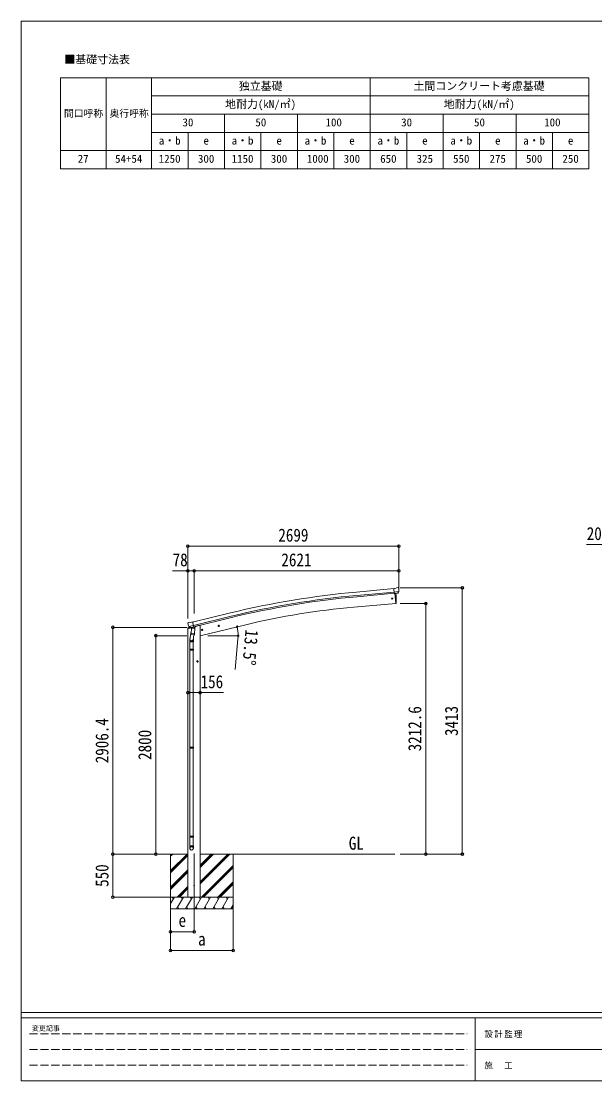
# Model space of a CAD drawing. Units: millimetres at full size, with parts at other scales. Extents: x -9783 to 9892, y -6828 to 6752.
# Drawn here: x -9783 to -2438, y -6828 to 6752 of the extents above; entities that cross this region are included whole.
import ezdxf
from ezdxf.enums import TextEntityAlignment as Align

# ---------------------------------------------------------------- set-up
doc = ezdxf.new("R2010")
doc.units = ezdxf.units.MM
doc.header["$LTSCALE"] = 35
doc.header["$PDMODE"] = 32
doc.header["$PDSIZE"] = 35
doc.linetypes.add('DASHED3', pattern=[4, 3, -1])
for name, color, linetype, lineweight in [('0-0_0', 7, 'Continuous', 9), ('0-1_本体', 4, 'Continuous', 9), ('0-2_部品', 7, 'Continuous', 9), ('0-8_PARTS2', 2, 'Continuous', 9), ('0-A_寸法', 6, 'Continuous', 9), ('1-0_FRAME', 7, 'Continuous', 18), ('F-0_240', 7, 'Continuous', 9)]:
    doc.layers.add(name, color=color, linetype=linetype, lineweight=lineweight)
doc.styles.add('ＭＳ ゴシック', font='')
doc.styles.get('ＭＳ ゴシック').set_extended_font_data('MS Gothic')

msp = doc.modelspace()

# ---------------------------------------------------------------- linework, layer by layer
at = {"layer": '0-0_0', "color": 6}
for p, q in [((-4134.53, -3923.19), (-4134.53, -510.19)), ((-4603.54, -710.59), (-4603.54, -3923.19))]:
    msp.add_line(p, q, dxfattribs=at)
at = {"layer": '0-0_0'}
for p, q in [((-8244.21, -3923.19), (-7647.87, -3923.19)), ((-7870.12, -3923.19), (-7870.12, -4623.19)), ((-7870.12, -4134.42), (-7658.89, -3923.19)), ((-7870.12, -3950.58), (-7842.74, -3923.19)), ((-7870.12, -3936.43), (-7856.88, -3923.19)), ((-7870.12, -4148.56), (-7647.87, -3926.32)), ((-7492.37, -4305.46), (-7110.11, -3923.19)), ((-7492.37, -4277.17), (-7138.39, -3923.19)), ((-7492.37, -4291.31), (-7124.25, -3923.19)), ((-7492.37, -4093.33), (-7322.24, -3923.19)), ((-7492.37, -4079.18), (-7336.38, -3923.19)), ((-7492.37, -4065.04), (-7350.52, -3923.19)), ((-7492.37, -3923.19), (-4997.64, -3923.19)), ((-7070.12, -3923.19), (-7070.12, -4623.19)), ((-7870.12, -4162.71), (-7647.87, -3940.46)), ((-7476.26, -4473.19), (-7070.12, -4067.06)), ((-7870.12, -4346.55), (-7647.87, -4124.31)), ((-7870.12, -4360.7), (-7647.87, -4138.45)), ((-7870.12, -4374.84), (-7647.87, -4152.59)), ((-7462.12, -4473.19), (-7070.12, -4081.2)), ((-7447.98, -4473.19), (-7070.12, -4095.34)), ((-7784.63, -4473.19), (-7647.87, -4336.44)), ((-7264.13, -4473.19), (-7070.12, -4279.19)), ((-7249.99, -4473.19), (-7070.12, -4293.33)), ((-7235.85, -4473.19), (-7070.12, -4307.47)), ((-7070.12, -4473.19), (-7870.12, -4473.19)), ((-7870.12, -4557.03), (-7821.72, -4473.19)), ((-7836.72, -4499.18), (-7851.72, -4473.19)), ((-7792.86, -4623.19), (-7706.25, -4473.19)), ((-7770.49, -4473.19), (-7647.87, -4350.58)), ((-7756.35, -4473.19), (-7647.87, -4364.72)), ((-7721.25, -4499.18), (-7736.26, -4473.19)), ((-7677.39, -4623.19), (-7590.78, -4473.19)), ((-7605.78, -4499.18), (-7620.79, -4473.19)), ((-7561.92, -4623.19), (-7475.31, -4473.19)), ((-7490.31, -4499.18), (-7505.32, -4473.19)), ((-7446.45, -4623.19), (-7359.84, -4473.19)), ((-7374.84, -4499.18), (-7389.84, -4473.19)), ((-7330.98, -4623.19), (-7244.37, -4473.19)), ((-7274.37, -4473.19), (-7259.37, -4499.18)), ((-7215.51, -4623.19), (-7128.9, -4473.19)), ((-7143.9, -4499.18), (-7158.9, -4473.19)), ((-7777.86, -4597.21), (-7762.86, -4623.19)), ((-7662.39, -4597.21), (-7647.39, -4623.19)), ((-7546.92, -4597.21), (-7531.92, -4623.19)), ((-7431.45, -4597.21), (-7416.45, -4623.19)), ((-7315.98, -4597.22), (-7300.98, -4623.19)), ((-7200.51, -4597.21), (-7185.51, -4623.19)), ((-7100.04, -4623.19), (-7070.12, -4571.38)), ((-7085.04, -4597.21), (-7070.04, -4623.19)), ((-7870.12, -4623.19), (-7070.12, -4623.19))]:
    msp.add_line(p, q, dxfattribs=at)
at = {"layer": '0-1_本体'}
for p, q in [((-5010.76, -520.79), (-5488.27, -563.99)), ((-5007, -563.79), (-5484.38, -606.98)), ((-5005.53, -580.56), (-5482.87, -623.75)), ((-4998.3, -582.95), (-4987.13, -710.55)), ((-5525.08, -757.62), (-4987.13, -710.55)), ((-7587.6, -949.61), (-7104.72, -832.12)), ((-7577.52, -991.57), (-7094.51, -874.1)), ((-7573.59, -1007.95), (-7090.53, -890.46)), ((-7647.62, -1032.9), (-7647.62, -4473.19)), ((-7492.12, -1123.19), (-6906.45, -982.59)), ((-7492.12, -993.19), (-7492.12, -4473.19)), ((-7516.62, -1452.69), (-7536.62, -1452.69)), ((-7526.62, -1445.19), (-7533.12, -1448.94)), ((-7533.12, -1448.94), (-7533.12, -1456.45)), ((-7533.12, -1456.45), (-7526.62, -1460.2)), ((-7526.62, -1462.69), (-7526.62, -1442.69)), ((-7520.12, -1448.94), (-7526.62, -1445.19))]:
    msp.add_line(p, q, dxfattribs=at)
at = {"layer": '0-1_本体', "color": 6}
msp.add_line((-7491.87, -1853.38), (-7647.87, -1853.38), dxfattribs=at)
at = {"layer": '0-1_本体'}
for points in [[(-7492.12, -993.19), (-7512.12, -993.19), (-7545.63, -1001.24)], [(-7526.62, -1460.2), (-7520.12, -1456.45), (-7520.12, -1448.94)]]:
    msp.add_lwpolyline(points, dxfattribs=at)
for radius in [8.5, 7.7, 6.5]:
    msp.add_circle((-7526.62, -1452.69), radius, dxfattribs=at)
for centre, radius, start, end in [((-4492.15, -11574), 11054.98, 95.16866, 103.66973), ((-4492.15, -11574), 11011.82, 95.16974, 103.66973), ((-4492.15, -11574), 10994.98, 95.16974, 103.66973), ((-4702.09, -10164.4), 9442.71, 95.00001, 103.5)]:
    msp.add_arc(centre, radius, start, end, dxfattribs=at)
at = {"layer": '0-2_部品'}
for p, q in [((-4984.38, -516.34), (-5010.95, -518.67)), ((-5005.29, -583.33), (-5010.95, -518.67)), ((-4984.38, -516.34), (-4972.66, -509.58)), ((-4957.76, -507.99), (-4971.42, -509.19)), ((-4948.62, -513.74), (-4954.11, -509.14)), ((-4947.56, -515.79), (-4947.44, -517.13)), ((-4948.08, -558.63), (-5007, -563.79)), ((-4995.33, -582.46), (-5005.29, -583.33)), ((-4998.32, -582.72), (-4987.15, -710.32)), ((-4961.72, -579.52), (-4969.43, -580.19)), ((-4959.33, -578.12), (-4948.4, -559.18)), ((-4987.15, -710.32), (-4985.09, -710.07)), ((-7614.25, -953.87), (-7588.32, -947.64)), ((-7650.43, -1033.52), (-7607.73, -1023.26)), ((-7650.43, -1026.62), (-7650.43, -1033.52)), ((-7649.31, -965.18), (-7649.03, -966.33)), ((-7645.09, -956.61), (-7648.95, -962.9)), ((-7621.93, -1017.42), (-7648.13, -1023.71)), ((-7641.99, -954.36), (-7628.81, -951.19)), ((-7635.25, -1005.49), (-7577.75, -991.68)), ((-7618.4, -1020.4), (-7634.78, -1005.91)), ((-7614.25, -953.87), (-7627.51, -951.17)), ((-7606.81, -1069.92), (-7622.72, -1166.09)), ((-7615.69, -1020.97), (-7608.17, -1019.16)), ((-7614.86, -1020.86), (-7613.33, -1020.49)), ((-7613.33, -1020.49), (-7576.62, -1011.68)), ((-7611.49, -1020.72), (-7611.54, -1021.46)), ((-7610.78, -1022.5), (-7584.97, -1028.94)), ((-7603.87, -1027.85), (-7608.54, -1094.69)), ((-7558.18, -1031.04), (-7603.87, -1027.85)), ((-7602.09, -1024.67), (-7602.32, -1027.96)), ((-7582.57, -1013.51), (-7583.6, -1028.11)), ((-7576.62, -1011.68), (-7575.09, -1011.31)), ((-7573.54, -1009.21), (-7572.6, -1009.28)), ((-7572.6, -1009.28), (-7559.28, -1024.59)), ((-7568.6, -1013.87), (-7549.71, -1009.33)), ((-7562.85, -1097.88), (-7558.18, -1031.04)), ((-7559.28, -1024.59), (-7559.73, -1030.94)), ((-7545.88, -1001.16), (-7545.88, -1004.47)), ((-7477.56, -1050.74), (-7458.11, -1046.07)), ((-7473, -1042.96), (-7475.14, -1050.15)), ((-7465.71, -1041.2), (-7473, -1042.96)), ((-7465.5, -1058.12), (-7470.17, -1038.68)), ((-7460.54, -1046.65), (-7465.71, -1041.2)), ((-7462.67, -1053.84), (-7460.54, -1046.65)), ((-7263.64, -999.38), (-7244.19, -994.71)), ((-7259.08, -991.6), (-7261.21, -998.79)), ((-7251.78, -989.85), (-7259.08, -991.6)), ((-7251.58, -1006.77), (-7256.25, -987.32)), ((-7246.62, -995.29), (-7251.78, -989.85)), ((-7248.75, -1002.49), (-7246.62, -995.29)), ((-7624.87, -1203.25), (-7624.87, -1168.9)), ((-7578.87, -1203.25), (-7624.87, -1203.25)), ((-7622.87, -1203.25), (-7622.87, -1297.25)), ((-7609.4, -1107.15), (-7608.53, -1094.69)), ((-7609, -1108.51), (-7609.01, -1108.51)), ((-7562.85, -1097.88), (-7608.54, -1094.69)), ((-7607.56, -1109.29), (-7565.86, -1112.21)), ((-7571.29, -1111.83), (-7582.02, -1175.41)), ((-7580.87, -1203.25), (-7580.87, -1297.25)), ((-7578.87, -1168.6), (-7578.87, -1203.25)), ((-7562.87, -1097.88), (-7563.75, -1110.58)), ((-7624.87, -1299.25), (-7623.87, -1297.25)), ((-7578.87, -1299.25), (-7624.87, -1299.25)), ((-7578.87, -1307.25), (-7624.87, -1307.25)), ((-7579.87, -1297.25), (-7623.87, -1297.25)), ((-7579.87, -1309.25), (-7623.87, -1309.25)), ((-7622.87, -1309.25), (-7622.87, -2553.44)), ((-7580.87, -1309.25), (-7580.87, -2553.44)), ((-7578.87, -1299.25), (-7579.87, -1297.25)), ((-7578.87, -1307.25), (-7579.87, -1309.25)), ((-7578.87, -1299.25), (-7578.87, -1307.25)), ((-7516.37, -1453.31), (-7536.37, -1453.31)), ((-7526.37, -1445.81), (-7532.87, -1449.56)), ((-7532.87, -1449.56), (-7532.87, -1457.07)), ((-7532.87, -1457.07), (-7526.37, -1460.82)), ((-7526.37, -1463.31), (-7526.37, -1443.31)), ((-7519.87, -1449.56), (-7526.37, -1445.81)), ((-7624.87, -2555.44), (-7623.87, -2553.44)), ((-7578.87, -2555.44), (-7624.87, -2555.44)), ((-7578.87, -2563.44), (-7624.87, -2563.44)), ((-7579.87, -2553.44), (-7623.87, -2553.44)), ((-7579.87, -2565.44), (-7623.87, -2565.44)), ((-7622.87, -2565.44), (-7622.87, -3693.63)), ((-7580.87, -2565.44), (-7580.87, -3693.63)), ((-7578.87, -2555.44), (-7579.87, -2553.44)), ((-7578.87, -2563.44), (-7579.87, -2565.44)), ((-7578.87, -2555.44), (-7578.87, -2563.44)), ((-7624.87, -3695.63), (-7623.87, -3693.63)), ((-7578.87, -3695.63), (-7624.87, -3695.63)), ((-7578.87, -3703.63), (-7624.87, -3703.63)), ((-7579.87, -3693.63), (-7623.87, -3693.63)), ((-7579.87, -3705.63), (-7623.87, -3705.63)), ((-7622.87, -3705.63), (-7622.87, -3815.63)), ((-7580.87, -3705.63), (-7580.87, -3815.63)), ((-7578.87, -3695.63), (-7579.87, -3693.63)), ((-7578.87, -3703.63), (-7579.87, -3705.63)), ((-7578.87, -3695.63), (-7578.87, -3703.63)), ((-7624.87, -3849.77), (-7624.87, -3815.63)), ((-7578.87, -3815.63), (-7624.87, -3815.63)), ((-7578.87, -3849.77), (-7578.87, -3815.63))]:
    msp.add_line(p, q, dxfattribs=at)
for points in [[(-4995.33, -582.46), (-4995.06, -582.53), (-4969.68, -580.31), (-4969.43, -580.19)], [(-4948.01, -558), (-4948.3, -558.99), (-4948.4, -559.18)], [(-7582.89, -1013.09), (-7573.17, -1010.76), (-7588.32, -947.64)], [(-7635.52, -1004.91), (-7634.94, -1005.76), (-7634.78, -1005.91)], [(-7582.89, -1013.09), (-7583.13, -1013.24), (-7607.89, -1019.19), (-7608.17, -1019.16)], [(-7475.14, -1050.15), (-7469.97, -1055.6), (-7462.67, -1053.84)], [(-7261.21, -998.79), (-7256.05, -1004.24), (-7248.75, -1002.49)], [(-7624.87, -1299.25), (-7624.87, -1307.25), (-7623.87, -1309.25)], [(-7526.37, -1460.82), (-7519.87, -1457.07), (-7519.87, -1449.56)], [(-7624.87, -2555.44), (-7624.87, -2563.44), (-7623.87, -2565.44)], [(-7624.87, -3695.63), (-7624.87, -3703.63), (-7623.87, -3705.63)]]:
    msp.add_lwpolyline(points, dxfattribs=at)
for centre, radius in [((-5032.84, -647.07), 6.5), ((-7467.84, -1048.4), 8.5), ((-7467.84, -1048.4), 7.7), ((-7467.84, -1048.4), 6.5), ((-7253.92, -997.04), 8.5), ((-7253.92, -997.04), 7.7), ((-7253.92, -997.04), 6.5), ((-7526.37, -1453.31), 8.5), ((-7526.37, -1453.31), 7.7), ((-7526.37, -1453.31), 6.5)]:
    msp.add_circle(centre, radius, dxfattribs=at)
at = {"layer": '0-2_部品', "color": 4}
msp.add_circle((-7569.87, -4323.19), 4.5, dxfattribs=at)
at = {"layer": '0-2_部品'}
for centre, radius, start, end in [((-4971.16, -512.18), 3, 95, 120), ((-4957.32, -512.97), 5, 50.00648, 94.99352), ((-5149.07, -534.77), 202.4, 353.4085, 5), ((-5880.92, -654.51), 900, 356.63919, 4.64986), ((-4985.46, -707.09), 3, 277, 356.63919), ((-7647.43, -1026.62), 3, 103.5, 180), ((-7452.23, -919.08), 202.4, 193.5, 205.09125), ((-7640.83, -959.22), 5, 103.5, 148.5), ((-7628.11, -954.11), 3, 78.5, 103.5), ((-7614.97, -1020.37), 0.5, 248.23754, 283.5), ((-7611.99, -1020.69), 0.5, 356, 103.5), ((-7610.54, -1021.53), 1, 176, 256), ((-7584.62, -1027.97), 1.03, 250.03897, 351.96569), ((-7581.98, -1013.59), 0.604, 100.59842, 172.20595), ((-7575.21, -1010.83), 0.5, 283.5, 318.76246), ((-7550.88, -1004.47), 5, 283.5, 0), ((-7594.87, -1168.9), 30, 177.45142, 180), ((-7607.46, -1107.32), 1.95, 175.04017, 217.47766), ((-7607.42, -1107.29), 2, 217.40962, 266), ((-7565.72, -1110.21), 2, 266, 349.46843)]:
    msp.add_arc(centre, radius, start, end, dxfattribs=at)
for centre, major_axis, ratio, start_param, end_param in [((-4943.23, -511.74), (-15.35, 3.44), 0.101033, 5.97514262, 5.97537366), ((-4950.55, -516.04), (2.71, -1.31), 0.997474, 0.53665673, 1.32256522), ((-4961.99, -576.52), (1.62, -2.54), 0.997631, 5.80419048, 5.89294842), ((-4962.06, -576.41), (-3.5, 2.17), 0.650902, 2.11455212, 2.18736272), ((-4961.93, -576.61), (1.62, -2.54), 0.997631, 5.96575902, 6.76218013), ((-7646.39, -964.47), (-1.57, -2.57), 0.99628, 4.71238898, 5.49965061), ((-7616.41, -1018.14), (-0.73, -2.92), 0.997631, 5.80419048, 6.60061159), ((-7616.36, -1017.92), (2.63, 3.16), 0.650902, 4.09582259, 4.16863319), ((-7616.39, -1018.04), (-0.73, -2.92), 0.997631, 0.39023689, 0.47899483), ((-7601.87, -1168.6), (23, 0), 0.996195, 2.55602575, 6.56630284), ((-7601.87, -1168.6), (21, 0), 0.996195, 2.93491471, 5.95123941), ((-7601.87, -3848.03), (-23, 0), 0.996195, 3.14159265, 6.28318531), ((-7601.87, -3849.77), (-23, 0), 0.996195, 3.14159265, 6.28318531), ((-7601.87, -3849.77), (0, -23.43), 0.981806, 4.71238898, 7.85398163)]:
    msp.add_ellipse(centre, major_axis=major_axis, ratio=ratio, start_param=start_param, end_param=end_param, dxfattribs=at)
msp.add_ellipse((-7601.87, -3849.77), major_axis=(21, 0), ratio=0.996195, dxfattribs=at)
at = {"layer": '0-8_PARTS2'}
msp.add_line((-7569.87, -3913.99), (-7569.87, -4673.19), dxfattribs=at)
at = {"layer": '0-A_寸法'}
for p, q in [((-7647.87, 25.16), (-4948.87, 25.16)), ((-4948.87, 25.16), (-4948.87, -291.45)), ((-2345.3, 45.07), (-2545.3, 45.07)), ((-7647.87, -291.45), (-7647.87, -903.68)), ((-7647.87, -291.45), (-7569.87, -291.45)), ((-7569.87, -291.45), (-7569.87, -839.31)), ((-7569.87, -291.45), (-4948.87, -291.45)), ((-4948.87, -291.45), (-4948.87, -520.46)), ((-4134.53, -510.19), (-4932.37, -510.19)), ((-4603.54, -710.59), (-4932.37, -710.59)), ((-8608.45, -1016.79), (-7663.36, -1016.79)), ((-8608.45, -3923.19), (-8608.45, -1016.79)), ((-8060.48, -1123.19), (-7663.36, -1123.19)), ((-8060.48, -3923.19), (-8060.48, -1123.19)), ((-7391.37, -1123.19), (-7004.52, -1123.19)), ((-7007.37, -1165.65), (-7041.73, -1558.15)), ((-7491.87, -1853.38), (-7191.87, -1853.38)), ((-8608.45, -3923.19), (-7880.33, -3923.19)), ((-8608.45, -4473.19), (-8608.45, -3923.19)), ((-4603.54, -3923.19), (-4932.37, -3923.19)), ((-4134.53, -3923.19), (-4603.54, -3923.19)), ((-8608.45, -4473.19), (-7880.33, -4473.19)), ((-7870.12, -5159.56), (-7870.12, -4630.61)), ((-7870.12, -4919.58), (-7870.12, -4630.61)), ((-7569.87, -4919.58), (-7569.87, -4630.61)), ((-7070.12, -5159.56), (-7070.12, -4630.61)), ((-7569.87, -4919.58), (-7870.12, -4919.58)), ((-7870.12, -5159.56), (-7070.12, -5159.56))]:
    msp.add_line(p, q, dxfattribs=at)
msp.add_lwpolyline([(-7647.87, 25.16), (-7647.87, -291.45), (-7847.87, -291.45)], dxfattribs=at)
for centre in [(-7018.97, -1009.54), (-7005.52, -1123.19)]:
    msp.add_circle(centre, 10.62, dxfattribs=at)
for start, end in [(0, 13.5), (354.99678, 0)]:
    msp.add_arc((-7492.37, -1123.19), 486.86, start, end, dxfattribs=at)
for p in [(-7647.87, 25.16), (-4948.87, 25.16), (-7647.87, -291.45), (-7569.87, -291.45), (-4948.87, -291.45), (-4134.53, -510.19), (-4603.54, -710.59), (-8608.45, -1016.79), (-8060.48, -1123.19), (-7647.87, -1853.38), (-7491.87, -1853.38), (-8608.45, -3923.19), (-8060.48, -3923.19), (-4603.54, -3923.19), (-4134.53, -3923.19), (-8608.45, -4473.19), (-7870.12, -4919.58), (-7569.87, -4919.58), (-7870.12, -5159.56), (-7070.12, -5159.56)]:
    msp.add_point(p, dxfattribs=at)
at = {"layer": '1-0_FRAME'}
for p, q in [((-9280.57, 6027.02), (-2513.9, 6027.02)), ((-9280.57, 6027.02), (-9280.57, 4860.36)), ((-8697.24, 6027.02), (-8697.24, 4860.36)), ((-5313.9, 6027.02), (-5313.9, 4860.36)), ((-8113.9, 5793.69), (-2513.9, 5793.69)), ((-8113.9, 5560.36), (-2513.9, 5560.36)), ((-4380.57, 5560.36), (-4380.57, 4860.36)), ((-8113.9, 5327.02), (-2513.9, 5327.02)), ((-3913.9, 5327.02), (-3913.9, 4860.36)), ((-2980.57, 5327.02), (-2980.57, 4860.36))]:
    msp.add_line(p, q, dxfattribs=at)
for points in [[(-8113.9, 6027.02), (-8113.9, 5793.69), (-8113.9, 5093.69), (-8113.9, 4860.36)], [(-2513.9, 6027.02), (-2513.9, 5327.02), (-2513.9, 4860.36)], [(-7180.57, 5560.36), (-7180.57, 5327.02), (-7180.57, 4860.36)], [(-6247.24, 5560.36), (-6247.24, 5327.02), (-6247.24, 4860.36)], [(-3447.24, 5560.36), (-3447.24, 5093.69), (-3447.24, 4860.36)], [(-7647.24, 5327.02), (-7647.24, 5093.69), (-7647.24, 4860.36)], [(-6713.9, 5327.02), (-6713.9, 5093.69), (-6713.9, 4860.36)], [(-5780.57, 5327.02), (-5780.57, 5093.69), (-5780.57, 4860.36)], [(-4847.24, 5327.02), (-4847.24, 5093.69), (-4847.24, 4860.36)], [(-9280.57, 5093.69), (-8113.9, 5093.69), (-2513.9, 5093.69)], [(-9280.57, 4860.36), (-8697.24, 4860.36), (-5313.9, 4860.36), (-3447.24, 4860.36), (-2513.9, 4860.36)]]:
    msp.add_lwpolyline(points, dxfattribs=at)
at = {"layer": 'F-0_240', "color": 5}
for p, q in [((-9783.03, 6751.9), (-9783.03, -6828.1)), ((-9783.03, 6751.9), (9396.97, 6751.9)), ((-9783.03, -5953.1), (9396.97, -5953.1)), ((-9783.03, -6023.1), (6285.75, -6023.1)), ((-3969.25, -6023.1), (-3969.25, -6828.1)), ((-3969.25, -6425.6), (3205.75, -6425.6)), ((-9783.03, -6828.1), (9396.97, -6828.1))]:
    msp.add_line(p, q, dxfattribs=at)
at = {"layer": 'F-0_240', "color": 4, "linetype": 'DASHED3'}
for p, q in [((-9678.03, -6224.35), (-4074.25, -6224.35)), ((-9678.03, -6425.6), (-4074.25, -6425.6)), ((-9678.03, -6626.85), (-4074.25, -6626.85))]:
    msp.add_line(p, q, dxfattribs=at)

# ---------------------------------------------------------------- texts
at = {"layer": '0-0_0', "style": 'ＭＳ ゴシック', "width": 0.85}
msp.add_text('GL', height=166.8, dxfattribs=at).set_placement((-5588.92, -3916.26), align=Align.BOTTOM_LEFT)
at = {"layer": '0-A_寸法', "color": 7, "style": 'ＭＳ ゴシック', "width": 0.85}
for s, p in [('2699', (-6490.87, 32.16)), ('20', (-2541.55, 52.07)), ('78', (-7844.12, -284.45)), ('2621', (-6451.87, -284.45)), ('156', (-7486.25, -1846.38)), ('e', (-7768.25, -4905.21)), ('a', (-7518.25, -5145.18))]:
    msp.add_text(s, height=166.8, dxfattribs=at).set_placement(p, align=Align.BOTTOM_LEFT)
for s, rotation, p in [('13.5°', 264.997, (-6960.22, -1035.52)), ('3212.6', 90, (-4610.54, -2605.64)), ('3413', 90, (-4141.53, -2409.19)), ('2906.4', 90, (-8615.45, -2758.74)), ('2800', 90, (-8067.48, -2715.69)), ('550', 90, (-8615.45, -4342.57))]:
    msp.add_text(s, height=166.8, rotation=rotation, dxfattribs=at).set_placement(p, align=Align.BOTTOM_LEFT)
at = {"layer": '1-0_FRAME', "style": 'ＭＳ ゴシック'}
for s, height, p in [('■基礎寸法表', 102.6, (-9230.64, 6179.88)), ('独立基礎', 102.6, (-6995.85, 5839.87)), ('土間コンクリート考慮基礎', 102.6, (-4759.74, 5839.87)), ('地耐力(kN/㎡)', 102.6, (-7172.06, 5606.54)), ('地耐力(kN/㎡)', 102.6, (-4372.06, 5606.54)), ('間口呼称', 89.81, (-9235.85, 5498.62)), ('奥行呼称', 89.81, (-8652.52, 5498.62)), ('30', 102.6, (-7717.72, 5373.2)), ('50', 102.6, (-6784.39, 5373.2)), ('100', 102.6, (-5886.3, 5373.2)), ('30', 102.6, (-4917.72, 5373.2)), ('50', 102.6, (-3984.39, 5373.2)), ('100', 102.6, (-3086.3, 5373.2)), ('a・b', 102.6, (-8021.54, 5139.87)), ('e', 102.6, (-7449.15, 5139.87)), ('a・b', 102.6, (-7088.21, 5139.87)), ('e', 102.6, (-6515.81, 5139.87)), ('a・b', 102.6, (-6154.88, 5139.87)), ('e', 102.6, (-5582.48, 5139.87)), ('a・b', 102.6, (-5221.54, 5139.87)), ('e', 102.6, (-4649.15, 5139.87)), ('a・b', 102.6, (-4288.21, 5139.87)), ('e', 102.6, (-3715.81, 5139.87)), ('a・b', 102.6, (-3354.88, 5139.87)), ('e', 102.6, (-2782.48, 5139.87)), ('27', 102.6, (-9059.39, 4906.54)), ('54+54', 102.6, (-8581.06, 4906.54)), ('1250', 102.6, (-8021.54, 4906.54)), ('300', 102.6, (-7519.63, 4906.54)), ('1150', 102.6, (-7088.21, 4906.54)), ('300', 102.6, (-6586.3, 4906.54)), ('1000', 102.6, (-6125.47, 4906.54)), ('300', 102.6, (-5652.97, 4906.54)), ('650', 102.6, (-5186.3, 4906.54)), ('325', 102.6, (-4719.63, 4906.54)), ('550', 102.6, (-4252.97, 4906.54)), ('275', 102.6, (-3786.3, 4906.54)), ('500', 102.6, (-3319.63, 4906.54)), ('250', 102.6, (-2852.97, 4906.54))]:
    msp.add_text(s, height=height, dxfattribs=at).set_placement(p, align=Align.BOTTOM_LEFT)
at = {"layer": 'F-0_240', "style": 'ＭＳ ゴシック'}
msp.add_text('変更記事', height=64.15, dxfattribs=at).set_placement((-9646.27, -6206.85), align=Align.BOTTOM_LEFT)
at = {"layer": 'F-0_240', "char_height": 76.98, "attachment_point": 7, "style": 'ＭＳ ゴシック'}
for s, insert in [('\\T1.17;設計監理', (-3851.04, -6276.85)), ('\\T1.17;施\u3000工', (-3851.04, -6679.35))]:
    msp.add_mtext(s, dxfattribs=dict(at, insert=insert))

doc.saveas('drawing.dxf')
